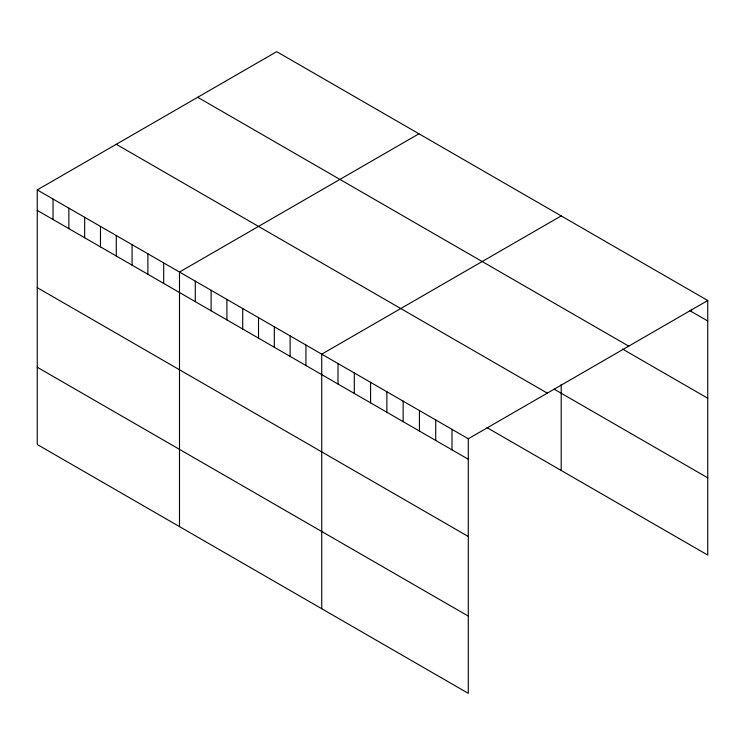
<?xml version="1.0" encoding="UTF-8"?>
<svg xmlns="http://www.w3.org/2000/svg" width="745" height="745" viewBox="0 0 745 745"><rect width="100%" height="100%" fill="white"/><g stroke="black" fill="none" stroke-linecap="round" stroke-linejoin="round"><path stroke-width="1.12" d="M37.25 189.919L468.288 438.768L468.288 693.334L37.25 444.486L37.25 189.919L276.712 51.666L707.75 300.514L707.75 555.081L487.118 427.704M418.96 133.783L179.489 272.037L179.489 526.603M561.199 215.91L321.738 354.164L321.738 608.73M468.288 438.768L707.75 300.514M689.553 310.497L707.75 321.002M197.695 97.288L628.724 346.146M622.503 349.033L707.75 398.249M554.28 389.235L707.75 477.834M116.276 144.288L547.305 393.146M37.25 210.397L468.288 459.255M37.25 287.644L468.288 536.502M37.25 367.238L468.288 616.087M691.462 309.324L691.462 311.596M561.199 384.383L561.199 470.477M452.001 429.371L452.001 449.85M435.723 419.966L435.723 440.453M419.435 410.57L419.435 431.048M403.147 401.164L403.147 421.651M386.869 391.768L386.869 412.246M370.582 382.362L370.582 402.849M354.303 372.966L354.303 393.444M338.016 363.56L338.016 384.048M305.925 345.037L305.925 365.516M290.122 335.911L290.122 356.389M274.318 326.785L274.318 347.272M258.515 317.659L258.515 338.146M242.712 308.542L242.712 329.02M226.908 299.416L226.908 319.894M211.105 290.289L211.105 310.767M195.292 281.163L195.292 301.641M163.686 262.911L163.686 283.398M147.883 253.794L147.883 274.272M132.079 244.667L132.079 265.146M116.276 235.541L116.276 256.019M100.473 226.415L100.473 246.893M84.66 217.289L84.66 237.776M68.857 208.162L68.857 228.65M53.053 199.036L53.053 219.524"/></g></svg>
